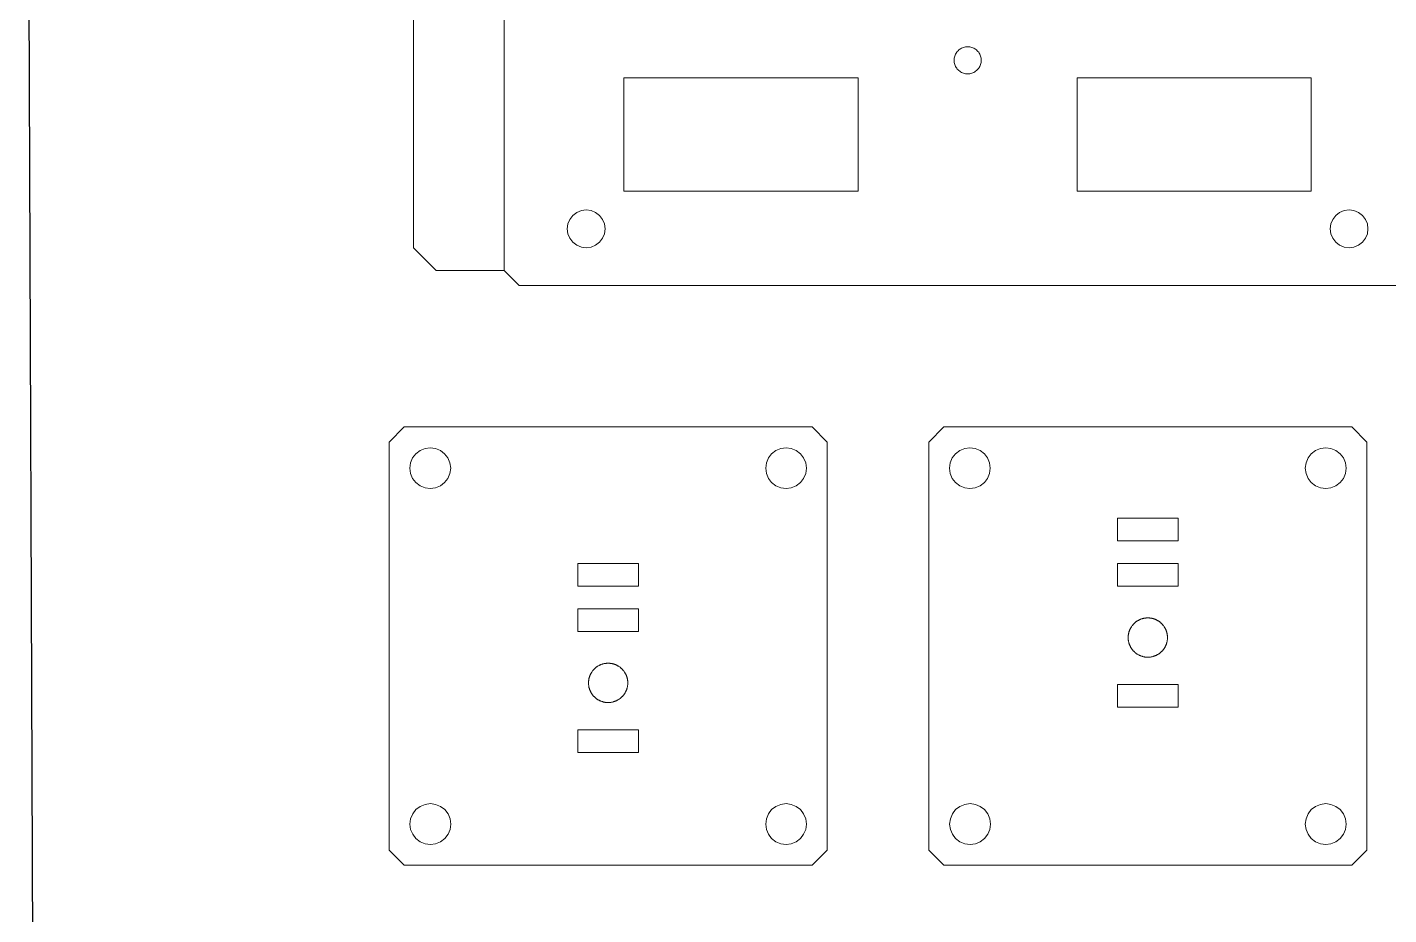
# Model space of a CAD drawing. Extents: x 0 to 2200, y 1000 to 1655.
# Drawn here: x 1438.1 to 1618.3, y 1313.9 to 1431.3 of the extents above; entities that cross this region are included whole.
import ezdxf

# ---------------------------------------------------------------- set-up
doc = ezdxf.new("R2010")
doc.units = 0
doc.layers.get('0').update_dxf_attribs({"linetype": 'CONTINUOUS', "lineweight": 25, "true_color": 0xffffff})
doc.layers.add('Layer0', color=7, linetype='BYLAYER', lineweight=5)

msp = doc.modelspace()

# ---------------------------------------------------------------- linework, layer by layer
msp.add_line((1439.95, 1002.36), (1438.06, 1504.14))
at = {"layer": 'Layer0', "color": 2, "true_color": 0xffff00}
msp.add_line((1501.18, 1399.16), (1501.18, 1521.16), dxfattribs=at)
at = {"layer": 'Layer0'}
for p, q in [((1489.18, 1402.16), (1489.18, 1518.16)), ((1560.9, 1427.65), (1560.85, 1427.52)), ((1560.96, 1427.78), (1560.9, 1427.65)), ((1561.03, 1427.9), (1560.96, 1427.78)), ((1561.11, 1428.02), (1561.03, 1427.9)), ((1561.19, 1428.13), (1561.11, 1428.02)), ((1561.29, 1428.23), (1561.19, 1428.13)), ((1561.39, 1428.33), (1561.29, 1428.23)), ((1561.51, 1428.42), (1561.39, 1428.33)), ((1561.62, 1428.49), (1561.51, 1428.42)), ((1561.75, 1428.56), (1561.62, 1428.49)), ((1561.87, 1428.62), (1561.75, 1428.56)), ((1562.01, 1428.67), (1561.87, 1428.62)), ((1562.14, 1428.71), (1562.01, 1428.67)), ((1562.28, 1428.74), (1562.14, 1428.71)), ((1562.42, 1428.75), (1562.28, 1428.74)), ((1562.56, 1428.76), (1562.42, 1428.75)), ((1562.7, 1428.75), (1562.56, 1428.76)), ((1562.85, 1428.74), (1562.7, 1428.75)), ((1562.98, 1428.71), (1562.85, 1428.74)), ((1563.12, 1428.67), (1562.98, 1428.71)), ((1563.25, 1428.62), (1563.12, 1428.67)), ((1563.38, 1428.56), (1563.25, 1428.62)), ((1563.5, 1428.49), (1563.38, 1428.56)), ((1563.62, 1428.42), (1563.5, 1428.49)), ((1563.73, 1428.33), (1563.62, 1428.42)), ((1563.84, 1428.23), (1563.73, 1428.33)), ((1563.93, 1428.13), (1563.84, 1428.23)), ((1564.02, 1428.02), (1563.93, 1428.13)), ((1564.1, 1427.9), (1564.02, 1428.02)), ((1564.17, 1427.78), (1564.1, 1427.9)), ((1564.23, 1427.65), (1564.17, 1427.78)), ((1564.28, 1427.52), (1564.23, 1427.65)), ((1560.77, 1427.1), (1560.76, 1426.96)), ((1560.76, 1426.96), (1560.77, 1426.82)), ((1560.79, 1427.24), (1560.77, 1427.1)), ((1560.77, 1426.82), (1560.79, 1426.68)), ((1560.81, 1427.38), (1560.79, 1427.24)), ((1560.79, 1426.68), (1560.81, 1426.54)), ((1560.85, 1427.52), (1560.81, 1427.38)), ((1560.81, 1426.54), (1560.85, 1426.4)), ((1560.85, 1426.4), (1560.9, 1426.27)), ((1560.9, 1426.27), (1560.96, 1426.14)), ((1560.96, 1426.14), (1561.03, 1426.02)), ((1561.03, 1426.02), (1561.11, 1425.9)), ((1561.11, 1425.9), (1561.19, 1425.79)), ((1563.93, 1425.79), (1564.02, 1425.9)), ((1564.02, 1425.9), (1564.1, 1426.02)), ((1564.1, 1426.02), (1564.17, 1426.14)), ((1564.17, 1426.14), (1564.23, 1426.27)), ((1564.23, 1426.27), (1564.28, 1426.4)), ((1564.31, 1427.38), (1564.28, 1427.52)), ((1564.28, 1426.4), (1564.31, 1426.54)), ((1564.34, 1427.24), (1564.31, 1427.38)), ((1564.31, 1426.54), (1564.34, 1426.68)), ((1564.36, 1427.1), (1564.34, 1427.24)), ((1564.34, 1426.68), (1564.36, 1426.82)), ((1564.36, 1426.96), (1564.36, 1427.1)), ((1564.36, 1426.82), (1564.36, 1426.96)), ((1548.06, 1424.66), (1517.06, 1424.66)), ((1517.06, 1424.66), (1517.06, 1409.66)), ((1548.06, 1409.66), (1548.06, 1424.66)), ((1561.19, 1425.79), (1561.29, 1425.69)), ((1561.29, 1425.69), (1561.39, 1425.59)), ((1561.39, 1425.59), (1561.51, 1425.5)), ((1561.51, 1425.5), (1561.62, 1425.42)), ((1561.62, 1425.42), (1561.75, 1425.36)), ((1561.75, 1425.36), (1561.87, 1425.3)), ((1561.87, 1425.3), (1562.01, 1425.25)), ((1562.01, 1425.25), (1562.14, 1425.21)), ((1562.14, 1425.21), (1562.28, 1425.18)), ((1562.28, 1425.18), (1562.42, 1425.16)), ((1562.42, 1425.16), (1562.56, 1425.16)), ((1562.56, 1425.16), (1562.7, 1425.16)), ((1562.7, 1425.16), (1562.85, 1425.18)), ((1562.85, 1425.18), (1562.98, 1425.21)), ((1562.98, 1425.21), (1563.12, 1425.25)), ((1563.12, 1425.25), (1563.25, 1425.3)), ((1563.25, 1425.3), (1563.38, 1425.36)), ((1563.38, 1425.36), (1563.5, 1425.42)), ((1563.5, 1425.42), (1563.62, 1425.5)), ((1563.62, 1425.5), (1563.73, 1425.59)), ((1563.73, 1425.59), (1563.84, 1425.69)), ((1563.84, 1425.69), (1563.93, 1425.79)), ((1608.06, 1424.66), (1577.06, 1424.66)), ((1577.06, 1424.66), (1577.06, 1409.66)), ((1608.06, 1409.66), (1608.06, 1424.66)), ((1517.06, 1409.66), (1548.06, 1409.66)), ((1577.06, 1409.66), (1608.06, 1409.66)), ((1510.3, 1406.43), (1509.9, 1405.91)), ((1510.81, 1406.82), (1510.3, 1406.43)), ((1511.42, 1407.07), (1510.81, 1406.82)), ((1512.06, 1407.16), (1511.42, 1407.07)), ((1512.71, 1407.07), (1512.06, 1407.16)), ((1513.31, 1406.82), (1512.71, 1407.07)), ((1513.83, 1406.43), (1513.31, 1406.82)), ((1514.23, 1405.91), (1513.83, 1406.43)), ((1611.3, 1406.43), (1610.9, 1405.91)), ((1611.81, 1406.82), (1611.3, 1406.43)), ((1612.42, 1407.07), (1611.81, 1406.82)), ((1613.06, 1407.16), (1612.42, 1407.07)), ((1613.71, 1407.07), (1613.06, 1407.16)), ((1614.31, 1406.82), (1613.71, 1407.07)), ((1614.83, 1406.43), (1614.31, 1406.82)), ((1615.23, 1405.91), (1614.83, 1406.43)), ((1509.65, 1405.31), (1509.56, 1404.66)), ((1509.56, 1404.66), (1509.65, 1404.01)), ((1509.9, 1405.91), (1509.65, 1405.31)), ((1514.48, 1405.31), (1514.23, 1405.91)), ((1514.56, 1404.66), (1514.48, 1405.31)), ((1514.48, 1404.01), (1514.56, 1404.66)), ((1610.65, 1405.31), (1610.56, 1404.66)), ((1610.56, 1404.66), (1610.65, 1404.01)), ((1610.9, 1405.91), (1610.65, 1405.31)), ((1615.48, 1405.31), (1615.23, 1405.91)), ((1615.56, 1404.66), (1615.48, 1405.31)), ((1615.48, 1404.01), (1615.56, 1404.66)), ((1509.65, 1404.01), (1509.9, 1403.41)), ((1509.9, 1403.41), (1510.3, 1402.89)), ((1510.3, 1402.89), (1510.81, 1402.49)), ((1510.81, 1402.49), (1511.42, 1402.24)), ((1512.71, 1402.24), (1513.31, 1402.49)), ((1513.31, 1402.49), (1513.83, 1402.89)), ((1513.83, 1402.89), (1514.23, 1403.41)), ((1514.23, 1403.41), (1514.48, 1404.01)), ((1610.65, 1404.01), (1610.9, 1403.41)), ((1610.9, 1403.41), (1611.3, 1402.89)), ((1611.3, 1402.89), (1611.81, 1402.49)), ((1611.81, 1402.49), (1612.42, 1402.24)), ((1613.71, 1402.24), (1614.31, 1402.49)), ((1614.31, 1402.49), (1614.83, 1402.89)), ((1614.83, 1402.89), (1615.23, 1403.41)), ((1615.23, 1403.41), (1615.48, 1404.01)), ((1489.18, 1402.16), (1492.18, 1399.16)), ((1511.42, 1402.24), (1512.06, 1402.16)), ((1512.06, 1402.16), (1512.71, 1402.24)), ((1612.42, 1402.24), (1613.06, 1402.16)), ((1613.06, 1402.16), (1613.71, 1402.24)), ((1501.18, 1399.16), (1492.18, 1399.16)), ((1501.18, 1399.16), (1503.18, 1397.16)), ((1503.18, 1397.16), (1621.06, 1397.16)), ((1487.97, 1378.43), (1485.97, 1376.43)), ((1487.97, 1378.43), (1541.97, 1378.43)), ((1543.97, 1376.43), (1541.97, 1378.43)), ((1559.41, 1378.43), (1557.41, 1376.43)), ((1559.41, 1378.43), (1613.41, 1378.43)), ((1615.41, 1376.43), (1613.41, 1378.43)), ((1485.97, 1322.43), (1485.97, 1376.43)), ((1490.72, 1375.58), (1490.07, 1375.31)), ((1491.42, 1375.68), (1490.72, 1375.58)), ((1492.11, 1375.58), (1491.42, 1375.68)), ((1492.77, 1375.31), (1492.11, 1375.58)), ((1537.82, 1375.58), (1537.17, 1375.31)), ((1538.52, 1375.68), (1537.82, 1375.58)), ((1539.21, 1375.58), (1538.52, 1375.68)), ((1539.87, 1375.31), (1539.21, 1375.58)), ((1543.97, 1376.43), (1543.97, 1322.43)), ((1557.41, 1322.43), (1557.41, 1376.43)), ((1562.17, 1375.58), (1561.51, 1375.31)), ((1562.86, 1375.68), (1562.17, 1375.58)), ((1563.56, 1375.58), (1562.86, 1375.68)), ((1564.21, 1375.31), (1563.56, 1375.58)), ((1609.27, 1375.58), (1608.61, 1375.31)), ((1609.96, 1375.68), (1609.27, 1375.58)), ((1610.66, 1375.58), (1609.96, 1375.68)), ((1611.31, 1375.31), (1610.66, 1375.58)), ((1615.41, 1376.43), (1615.41, 1322.43)), ((1488.81, 1373.67), (1488.72, 1372.98)), ((1489.08, 1374.33), (1488.81, 1373.67)), ((1489.51, 1374.89), (1489.08, 1374.33)), ((1490.07, 1375.31), (1489.51, 1374.89)), ((1493.32, 1374.89), (1492.77, 1375.31)), ((1493.75, 1374.33), (1493.32, 1374.89)), ((1494.02, 1373.67), (1493.75, 1374.33)), ((1494.12, 1372.98), (1494.02, 1373.67)), ((1535.91, 1373.67), (1535.82, 1372.98)), ((1536.18, 1374.33), (1535.91, 1373.67)), ((1536.61, 1374.89), (1536.18, 1374.33)), ((1537.17, 1375.31), (1536.61, 1374.89)), ((1540.42, 1374.89), (1539.87, 1375.31)), ((1540.85, 1374.33), (1540.42, 1374.89)), ((1541.12, 1373.67), (1540.85, 1374.33)), ((1541.22, 1372.98), (1541.12, 1373.67)), ((1560.26, 1373.67), (1560.16, 1372.98)), ((1560.53, 1374.33), (1560.26, 1373.67)), ((1560.95, 1374.89), (1560.53, 1374.33)), ((1561.51, 1375.31), (1560.95, 1374.89)), ((1564.77, 1374.89), (1564.21, 1375.31)), ((1565.2, 1374.33), (1564.77, 1374.89)), ((1565.47, 1373.67), (1565.2, 1374.33)), ((1565.56, 1372.98), (1565.47, 1373.67)), ((1607.36, 1373.67), (1607.26, 1372.98)), ((1607.63, 1374.33), (1607.36, 1373.67)), ((1608.05, 1374.89), (1607.63, 1374.33)), ((1608.61, 1375.31), (1608.05, 1374.89)), ((1611.87, 1374.89), (1611.31, 1375.31)), ((1612.3, 1374.33), (1611.87, 1374.89)), ((1612.57, 1373.67), (1612.3, 1374.33)), ((1612.66, 1372.98), (1612.57, 1373.67)), ((1488.72, 1372.98), (1488.81, 1372.28)), ((1488.81, 1372.28), (1489.08, 1371.63)), ((1493.75, 1371.63), (1494.02, 1372.28)), ((1494.02, 1372.28), (1494.12, 1372.98)), ((1535.82, 1372.98), (1535.91, 1372.28)), ((1535.91, 1372.28), (1536.18, 1371.63)), ((1540.85, 1371.63), (1541.12, 1372.28)), ((1541.12, 1372.28), (1541.22, 1372.98)), ((1560.16, 1372.98), (1560.26, 1372.28)), ((1560.26, 1372.28), (1560.53, 1371.63)), ((1565.2, 1371.63), (1565.47, 1372.28)), ((1565.47, 1372.28), (1565.56, 1372.98)), ((1607.26, 1372.98), (1607.36, 1372.28)), ((1607.36, 1372.28), (1607.63, 1371.63)), ((1612.3, 1371.63), (1612.57, 1372.28)), ((1612.57, 1372.28), (1612.66, 1372.98)), ((1489.08, 1371.63), (1489.51, 1371.07)), ((1489.51, 1371.07), (1490.07, 1370.64)), ((1490.07, 1370.64), (1490.72, 1370.37)), ((1490.72, 1370.37), (1491.42, 1370.28)), ((1491.42, 1370.28), (1492.11, 1370.37)), ((1492.11, 1370.37), (1492.77, 1370.64)), ((1492.77, 1370.64), (1493.32, 1371.07)), ((1493.32, 1371.07), (1493.75, 1371.63)), ((1536.18, 1371.63), (1536.61, 1371.07)), ((1536.61, 1371.07), (1537.17, 1370.64)), ((1537.17, 1370.64), (1537.82, 1370.37)), ((1537.82, 1370.37), (1538.52, 1370.28)), ((1538.52, 1370.28), (1539.21, 1370.37)), ((1539.21, 1370.37), (1539.87, 1370.64)), ((1539.87, 1370.64), (1540.42, 1371.07)), ((1540.42, 1371.07), (1540.85, 1371.63)), ((1560.53, 1371.63), (1560.95, 1371.07)), ((1560.95, 1371.07), (1561.51, 1370.64)), ((1561.51, 1370.64), (1562.17, 1370.37)), ((1562.17, 1370.37), (1562.86, 1370.28)), ((1562.86, 1370.28), (1563.56, 1370.37)), ((1563.56, 1370.37), (1564.21, 1370.64)), ((1564.21, 1370.64), (1564.77, 1371.07)), ((1564.77, 1371.07), (1565.2, 1371.63)), ((1607.63, 1371.63), (1608.05, 1371.07)), ((1608.05, 1371.07), (1608.61, 1370.64)), ((1608.61, 1370.64), (1609.27, 1370.37)), ((1609.27, 1370.37), (1609.96, 1370.28)), ((1609.96, 1370.28), (1610.66, 1370.37)), ((1610.66, 1370.37), (1611.31, 1370.64)), ((1611.31, 1370.64), (1611.87, 1371.07)), ((1611.87, 1371.07), (1612.3, 1371.63)), ((1582.41, 1363.36), (1582.41, 1366.36)), ((1582.41, 1366.36), (1590.41, 1366.36)), ((1590.41, 1366.36), (1590.41, 1363.36)), ((1590.41, 1363.36), (1582.41, 1363.36)), ((1510.97, 1357.36), (1510.97, 1360.36)), ((1510.97, 1360.36), (1518.97, 1360.36)), ((1518.97, 1360.36), (1518.97, 1357.36)), ((1582.41, 1357.36), (1582.41, 1360.36)), ((1582.41, 1360.36), (1590.41, 1360.36)), ((1590.41, 1360.36), (1590.41, 1357.36)), ((1518.97, 1357.36), (1510.97, 1357.36)), ((1590.41, 1357.36), (1582.41, 1357.36)), ((1510.97, 1351.36), (1510.97, 1354.36)), ((1510.97, 1354.36), (1518.97, 1354.36)), ((1518.97, 1354.36), (1518.97, 1351.36)), ((1584.22, 1351.96), (1584.19, 1351.91)), ((1584.25, 1352), (1584.22, 1351.96)), ((1584.28, 1352.05), (1584.25, 1352)), ((1584.31, 1352.09), (1584.28, 1352.05)), ((1584.34, 1352.14), (1584.31, 1352.09)), ((1584.38, 1352.18), (1584.34, 1352.14)), ((1584.41, 1352.22), (1584.38, 1352.18)), ((1584.45, 1352.26), (1584.41, 1352.22)), ((1584.48, 1352.3), (1584.45, 1352.26)), ((1584.52, 1352.34), (1584.48, 1352.3)), ((1584.56, 1352.38), (1584.52, 1352.34)), ((1584.59, 1352.42), (1584.56, 1352.38)), ((1584.63, 1352.46), (1584.59, 1352.42)), ((1584.67, 1352.5), (1584.63, 1352.46)), ((1584.72, 1352.53), (1584.67, 1352.5)), ((1584.76, 1352.57), (1584.72, 1352.53)), ((1584.8, 1352.6), (1584.76, 1352.57)), ((1584.84, 1352.64), (1584.8, 1352.6)), ((1584.89, 1352.67), (1584.84, 1352.64)), ((1584.93, 1352.7), (1584.89, 1352.67)), ((1584.98, 1352.73), (1584.93, 1352.7)), ((1585.02, 1352.76), (1584.98, 1352.73)), ((1585.07, 1352.79), (1585.02, 1352.76)), ((1585.11, 1352.82), (1585.07, 1352.79)), ((1585.16, 1352.84), (1585.11, 1352.82)), ((1585.21, 1352.87), (1585.16, 1352.84)), ((1585.26, 1352.89), (1585.21, 1352.87)), ((1585.31, 1352.92), (1585.26, 1352.89)), ((1585.36, 1352.94), (1585.31, 1352.92)), ((1585.41, 1352.96), (1585.36, 1352.94)), ((1585.46, 1352.98), (1585.41, 1352.96)), ((1585.51, 1353), (1585.46, 1352.98)), ((1585.56, 1353.02), (1585.51, 1353)), ((1585.61, 1353.04), (1585.56, 1353.02)), ((1585.66, 1353.05), (1585.61, 1353.04)), ((1585.71, 1353.07), (1585.66, 1353.05)), ((1585.77, 1353.08), (1585.71, 1353.07)), ((1585.82, 1353.1), (1585.77, 1353.08)), ((1585.87, 1353.11), (1585.82, 1353.1)), ((1585.93, 1353.12), (1585.87, 1353.11)), ((1585.98, 1353.13), (1585.93, 1353.12)), ((1586.03, 1353.14), (1585.98, 1353.13)), ((1586.09, 1353.14), (1586.03, 1353.14)), ((1586.14, 1353.15), (1586.09, 1353.14)), ((1586.2, 1353.16), (1586.14, 1353.15)), ((1586.25, 1353.16), (1586.2, 1353.16)), ((1586.31, 1353.16), (1586.25, 1353.16)), ((1586.36, 1353.16), (1586.31, 1353.16)), ((1586.41, 1353.16), (1586.36, 1353.16)), ((1586.47, 1353.16), (1586.41, 1353.16)), ((1586.52, 1353.16), (1586.47, 1353.16)), ((1586.58, 1353.16), (1586.52, 1353.16)), ((1586.63, 1353.16), (1586.58, 1353.16)), ((1586.69, 1353.15), (1586.63, 1353.16)), ((1586.74, 1353.14), (1586.69, 1353.15)), ((1586.79, 1353.14), (1586.74, 1353.14)), ((1586.85, 1353.13), (1586.79, 1353.14)), ((1586.9, 1353.12), (1586.85, 1353.13)), ((1586.95, 1353.11), (1586.9, 1353.12)), ((1587.01, 1353.1), (1586.95, 1353.11)), ((1587.06, 1353.08), (1587.01, 1353.1)), ((1587.11, 1353.07), (1587.06, 1353.08)), ((1587.17, 1353.05), (1587.11, 1353.07)), ((1587.22, 1353.04), (1587.17, 1353.05)), ((1587.27, 1353.02), (1587.22, 1353.04)), ((1587.32, 1353), (1587.27, 1353.02)), ((1587.37, 1352.98), (1587.32, 1353)), ((1587.42, 1352.96), (1587.37, 1352.98)), ((1587.47, 1352.94), (1587.42, 1352.96)), ((1587.52, 1352.92), (1587.47, 1352.94)), ((1587.57, 1352.89), (1587.52, 1352.92)), ((1587.62, 1352.87), (1587.57, 1352.89)), ((1587.67, 1352.84), (1587.62, 1352.87)), ((1587.71, 1352.82), (1587.67, 1352.84)), ((1587.76, 1352.79), (1587.71, 1352.82)), ((1587.81, 1352.76), (1587.76, 1352.79)), ((1587.85, 1352.73), (1587.81, 1352.76)), ((1587.9, 1352.7), (1587.85, 1352.73)), ((1587.94, 1352.67), (1587.9, 1352.7)), ((1587.99, 1352.64), (1587.94, 1352.67)), ((1588.03, 1352.6), (1587.99, 1352.64)), ((1588.07, 1352.57), (1588.03, 1352.6)), ((1588.11, 1352.53), (1588.07, 1352.57)), ((1588.15, 1352.5), (1588.11, 1352.53)), ((1588.19, 1352.46), (1588.15, 1352.5)), ((1588.23, 1352.42), (1588.19, 1352.46)), ((1588.27, 1352.38), (1588.23, 1352.42)), ((1588.31, 1352.34), (1588.27, 1352.38)), ((1588.35, 1352.3), (1588.31, 1352.34)), ((1588.38, 1352.26), (1588.35, 1352.3)), ((1588.42, 1352.22), (1588.38, 1352.26)), ((1588.45, 1352.18), (1588.42, 1352.22)), ((1588.48, 1352.14), (1588.45, 1352.18)), ((1588.52, 1352.09), (1588.48, 1352.14)), ((1588.55, 1352.05), (1588.52, 1352.09)), ((1588.58, 1352), (1588.55, 1352.05)), ((1588.61, 1351.96), (1588.58, 1352)), ((1588.64, 1351.91), (1588.61, 1351.96)), ((1518.97, 1351.36), (1510.97, 1351.36)), ((1583.82, 1350.67), (1583.81, 1350.62)), ((1583.81, 1350.62), (1583.81, 1350.56)), ((1583.81, 1350.56), (1583.81, 1350.51)), ((1583.81, 1350.51), (1583.82, 1350.46)), ((1583.83, 1350.84), (1583.82, 1350.78)), ((1583.82, 1350.78), (1583.82, 1350.73)), ((1583.82, 1350.73), (1583.82, 1350.67)), ((1583.82, 1350.46), (1583.82, 1350.4)), ((1583.82, 1350.4), (1583.82, 1350.35)), ((1583.82, 1350.35), (1583.83, 1350.29)), ((1583.84, 1350.94), (1583.83, 1350.89)), ((1583.83, 1350.89), (1583.83, 1350.84)), ((1583.83, 1350.29), (1583.83, 1350.24)), ((1583.83, 1350.24), (1583.84, 1350.18)), ((1583.85, 1351), (1583.84, 1350.94)), ((1583.84, 1350.18), (1583.85, 1350.13)), ((1583.86, 1351.05), (1583.85, 1351)), ((1583.85, 1350.13), (1583.86, 1350.08)), ((1583.87, 1351.11), (1583.86, 1351.05)), ((1583.88, 1351.16), (1583.87, 1351.11)), ((1583.9, 1351.21), (1583.88, 1351.16)), ((1583.91, 1351.26), (1583.9, 1351.21)), ((1583.92, 1351.32), (1583.91, 1351.26)), ((1583.94, 1351.37), (1583.92, 1351.32)), ((1583.96, 1351.42), (1583.94, 1351.37)), ((1583.98, 1351.47), (1583.96, 1351.42)), ((1584, 1351.52), (1583.98, 1351.47)), ((1584.02, 1351.57), (1584, 1351.52)), ((1584.04, 1351.62), (1584.02, 1351.57)), ((1584.06, 1351.67), (1584.04, 1351.62)), ((1584.09, 1351.72), (1584.06, 1351.67)), ((1584.11, 1351.77), (1584.09, 1351.72)), ((1584.14, 1351.82), (1584.11, 1351.77)), ((1584.16, 1351.86), (1584.14, 1351.82)), ((1584.19, 1351.91), (1584.16, 1351.86)), ((1588.67, 1351.86), (1588.64, 1351.91)), ((1588.69, 1351.82), (1588.67, 1351.86)), ((1588.72, 1351.77), (1588.69, 1351.82)), ((1588.74, 1351.72), (1588.72, 1351.77)), ((1588.77, 1351.67), (1588.74, 1351.72)), ((1588.79, 1351.62), (1588.77, 1351.67)), ((1588.81, 1351.57), (1588.79, 1351.62)), ((1588.83, 1351.52), (1588.81, 1351.57)), ((1588.85, 1351.47), (1588.83, 1351.52)), ((1588.87, 1351.42), (1588.85, 1351.47)), ((1588.89, 1351.37), (1588.87, 1351.42)), ((1588.9, 1351.32), (1588.89, 1351.37)), ((1588.92, 1351.26), (1588.9, 1351.32)), ((1588.93, 1351.21), (1588.92, 1351.26)), ((1588.95, 1351.16), (1588.93, 1351.21)), ((1588.96, 1351.11), (1588.95, 1351.16)), ((1588.97, 1351.05), (1588.96, 1351.11)), ((1588.98, 1351), (1588.97, 1351.05)), ((1588.97, 1350.08), (1588.98, 1350.13)), ((1588.99, 1350.94), (1588.98, 1351)), ((1588.98, 1350.13), (1588.99, 1350.18)), ((1588.99, 1350.89), (1588.99, 1350.94)), ((1589, 1350.84), (1588.99, 1350.89)), ((1588.99, 1350.24), (1589, 1350.29)), ((1588.99, 1350.18), (1588.99, 1350.24)), ((1589, 1350.78), (1589, 1350.84)), ((1589.01, 1350.73), (1589, 1350.78)), ((1589, 1350.35), (1589.01, 1350.4)), ((1589, 1350.29), (1589, 1350.35)), ((1589.01, 1350.67), (1589.01, 1350.73)), ((1589.01, 1350.62), (1589.01, 1350.67)), ((1589.01, 1350.56), (1589.01, 1350.62)), ((1589.01, 1350.51), (1589.01, 1350.56)), ((1589.01, 1350.46), (1589.01, 1350.51)), ((1589.01, 1350.4), (1589.01, 1350.46)), ((1583.86, 1350.08), (1583.87, 1350.02)), ((1583.87, 1350.02), (1583.88, 1349.97)), ((1583.88, 1349.97), (1583.9, 1349.92)), ((1583.9, 1349.92), (1583.91, 1349.87)), ((1583.91, 1349.87), (1583.92, 1349.81)), ((1583.92, 1349.81), (1583.94, 1349.76)), ((1583.94, 1349.76), (1583.96, 1349.71)), ((1583.96, 1349.71), (1583.98, 1349.66)), ((1583.98, 1349.66), (1584, 1349.61)), ((1584, 1349.61), (1584.02, 1349.56)), ((1584.02, 1349.56), (1584.04, 1349.51)), ((1584.04, 1349.51), (1584.06, 1349.46)), ((1584.06, 1349.46), (1584.09, 1349.41)), ((1584.09, 1349.41), (1584.11, 1349.36)), ((1584.11, 1349.36), (1584.14, 1349.31)), ((1584.14, 1349.31), (1584.16, 1349.26)), ((1584.16, 1349.26), (1584.19, 1349.22)), ((1584.19, 1349.22), (1584.22, 1349.17)), ((1584.22, 1349.17), (1584.25, 1349.13)), ((1584.25, 1349.13), (1584.28, 1349.08)), ((1584.28, 1349.08), (1584.31, 1349.04)), ((1584.31, 1349.04), (1584.34, 1348.99)), ((1584.34, 1348.99), (1584.38, 1348.95)), ((1584.38, 1348.95), (1584.41, 1348.91)), ((1584.41, 1348.91), (1584.45, 1348.87)), ((1584.45, 1348.87), (1584.48, 1348.82)), ((1584.48, 1348.82), (1584.52, 1348.78)), ((1584.52, 1348.78), (1584.56, 1348.75)), ((1584.56, 1348.75), (1584.59, 1348.71)), ((1584.59, 1348.71), (1584.63, 1348.67)), ((1584.63, 1348.67), (1584.67, 1348.63)), ((1584.67, 1348.63), (1584.72, 1348.6)), ((1584.72, 1348.6), (1584.76, 1348.56)), ((1584.76, 1348.56), (1584.8, 1348.53)), ((1584.8, 1348.53), (1584.84, 1348.49)), ((1584.84, 1348.49), (1584.89, 1348.46)), ((1584.89, 1348.46), (1584.93, 1348.43)), ((1584.93, 1348.43), (1584.98, 1348.4)), ((1584.98, 1348.4), (1585.02, 1348.37)), ((1585.02, 1348.37), (1585.07, 1348.34)), ((1585.07, 1348.34), (1585.11, 1348.31)), ((1587.71, 1348.31), (1587.76, 1348.34)), ((1587.76, 1348.34), (1587.81, 1348.37)), ((1587.81, 1348.37), (1587.85, 1348.4)), ((1587.85, 1348.4), (1587.9, 1348.43)), ((1587.9, 1348.43), (1587.94, 1348.46)), ((1587.94, 1348.46), (1587.99, 1348.49)), ((1587.99, 1348.49), (1588.03, 1348.53)), ((1588.03, 1348.53), (1588.07, 1348.56)), ((1588.07, 1348.56), (1588.11, 1348.6)), ((1588.11, 1348.6), (1588.15, 1348.63)), ((1588.15, 1348.63), (1588.19, 1348.67)), ((1588.19, 1348.67), (1588.23, 1348.71)), ((1588.23, 1348.71), (1588.27, 1348.75)), ((1588.27, 1348.75), (1588.31, 1348.78)), ((1588.31, 1348.78), (1588.35, 1348.82)), ((1588.35, 1348.82), (1588.38, 1348.87)), ((1588.38, 1348.87), (1588.42, 1348.91)), ((1588.42, 1348.91), (1588.45, 1348.95)), ((1588.45, 1348.95), (1588.48, 1348.99)), ((1588.48, 1348.99), (1588.52, 1349.04)), ((1588.52, 1349.04), (1588.55, 1349.08)), ((1588.55, 1349.08), (1588.58, 1349.13)), ((1588.58, 1349.13), (1588.61, 1349.17)), ((1588.61, 1349.17), (1588.64, 1349.22)), ((1588.64, 1349.22), (1588.67, 1349.26)), ((1588.67, 1349.26), (1588.69, 1349.31)), ((1588.69, 1349.31), (1588.72, 1349.36)), ((1588.72, 1349.36), (1588.74, 1349.41)), ((1588.74, 1349.41), (1588.77, 1349.46)), ((1588.77, 1349.46), (1588.79, 1349.51)), ((1588.79, 1349.51), (1588.81, 1349.56)), ((1588.81, 1349.56), (1588.83, 1349.61)), ((1588.83, 1349.61), (1588.85, 1349.66)), ((1588.85, 1349.66), (1588.87, 1349.71)), ((1588.87, 1349.71), (1588.89, 1349.76)), ((1588.89, 1349.76), (1588.9, 1349.81)), ((1588.9, 1349.81), (1588.92, 1349.87)), ((1588.92, 1349.87), (1588.93, 1349.92)), ((1588.93, 1349.92), (1588.95, 1349.97)), ((1588.95, 1349.97), (1588.96, 1350.02)), ((1588.96, 1350.02), (1588.97, 1350.08)), ((1513.27, 1346.53), (1513.23, 1346.5)), ((1513.31, 1346.57), (1513.27, 1346.53)), ((1513.35, 1346.6), (1513.31, 1346.57)), ((1513.39, 1346.64), (1513.35, 1346.6)), ((1513.44, 1346.67), (1513.39, 1346.64)), ((1513.48, 1346.7), (1513.44, 1346.67)), ((1513.53, 1346.73), (1513.48, 1346.7)), ((1513.57, 1346.76), (1513.53, 1346.73)), ((1513.62, 1346.79), (1513.57, 1346.76)), ((1513.67, 1346.82), (1513.62, 1346.79)), ((1513.71, 1346.84), (1513.67, 1346.82)), ((1513.76, 1346.87), (1513.71, 1346.84)), ((1513.81, 1346.89), (1513.76, 1346.87)), ((1513.86, 1346.92), (1513.81, 1346.89)), ((1513.91, 1346.94), (1513.86, 1346.92)), ((1513.96, 1346.96), (1513.91, 1346.94)), ((1514.01, 1346.98), (1513.96, 1346.96)), ((1514.06, 1347), (1514.01, 1346.98)), ((1514.11, 1347.02), (1514.06, 1347)), ((1514.16, 1347.04), (1514.11, 1347.02)), ((1514.21, 1347.05), (1514.16, 1347.04)), ((1514.27, 1347.07), (1514.21, 1347.05)), ((1514.32, 1347.08), (1514.27, 1347.07)), ((1514.37, 1347.1), (1514.32, 1347.08)), ((1514.42, 1347.11), (1514.37, 1347.1)), ((1514.48, 1347.12), (1514.42, 1347.11)), ((1514.53, 1347.13), (1514.48, 1347.12)), ((1514.59, 1347.14), (1514.53, 1347.13)), ((1514.64, 1347.14), (1514.59, 1347.14)), ((1514.69, 1347.15), (1514.64, 1347.14)), ((1514.75, 1347.16), (1514.69, 1347.15)), ((1514.8, 1347.16), (1514.75, 1347.16)), ((1514.86, 1347.16), (1514.8, 1347.16)), ((1514.91, 1347.16), (1514.86, 1347.16)), ((1514.97, 1347.16), (1514.91, 1347.16)), ((1515.02, 1347.16), (1514.97, 1347.16)), ((1515.07, 1347.16), (1515.02, 1347.16)), ((1515.13, 1347.16), (1515.07, 1347.16)), ((1515.18, 1347.16), (1515.13, 1347.16)), ((1515.24, 1347.15), (1515.18, 1347.16)), ((1515.29, 1347.14), (1515.24, 1347.15)), ((1515.34, 1347.14), (1515.29, 1347.14)), ((1515.4, 1347.13), (1515.34, 1347.14)), ((1515.45, 1347.12), (1515.4, 1347.13)), ((1515.51, 1347.11), (1515.45, 1347.12)), ((1515.56, 1347.1), (1515.51, 1347.11)), ((1515.61, 1347.08), (1515.56, 1347.1)), ((1515.66, 1347.07), (1515.61, 1347.08)), ((1515.72, 1347.05), (1515.66, 1347.07)), ((1515.77, 1347.04), (1515.72, 1347.05)), ((1515.82, 1347.02), (1515.77, 1347.04)), ((1515.87, 1347), (1515.82, 1347.02)), ((1515.92, 1346.98), (1515.87, 1347)), ((1515.97, 1346.96), (1515.92, 1346.98)), ((1516.02, 1346.94), (1515.97, 1346.96)), ((1516.07, 1346.92), (1516.02, 1346.94)), ((1516.12, 1346.89), (1516.07, 1346.92)), ((1516.17, 1346.87), (1516.12, 1346.89)), ((1516.22, 1346.84), (1516.17, 1346.87)), ((1516.27, 1346.82), (1516.22, 1346.84)), ((1516.31, 1346.79), (1516.27, 1346.82)), ((1516.36, 1346.76), (1516.31, 1346.79)), ((1516.4, 1346.73), (1516.36, 1346.76)), ((1516.45, 1346.7), (1516.4, 1346.73)), ((1516.49, 1346.67), (1516.45, 1346.7)), ((1516.54, 1346.64), (1516.49, 1346.67)), ((1516.58, 1346.6), (1516.54, 1346.64)), ((1516.62, 1346.57), (1516.58, 1346.6)), ((1516.66, 1346.53), (1516.62, 1346.57)), ((1516.7, 1346.5), (1516.66, 1346.53)), ((1585.11, 1348.31), (1585.16, 1348.29)), ((1585.16, 1348.29), (1585.21, 1348.26)), ((1585.21, 1348.26), (1585.26, 1348.24)), ((1585.26, 1348.24), (1585.31, 1348.21)), ((1585.31, 1348.21), (1585.36, 1348.19)), ((1585.36, 1348.19), (1585.41, 1348.17)), ((1585.41, 1348.17), (1585.46, 1348.15)), ((1585.46, 1348.15), (1585.51, 1348.13)), ((1585.51, 1348.13), (1585.56, 1348.11)), ((1585.56, 1348.11), (1585.61, 1348.09)), ((1585.61, 1348.09), (1585.66, 1348.08)), ((1585.66, 1348.08), (1585.71, 1348.06)), ((1585.71, 1348.06), (1585.77, 1348.05)), ((1585.77, 1348.05), (1585.82, 1348.03)), ((1585.82, 1348.03), (1585.87, 1348.02)), ((1585.87, 1348.02), (1585.93, 1348.01)), ((1585.93, 1348.01), (1585.98, 1348)), ((1585.98, 1348), (1586.03, 1347.99)), ((1586.03, 1347.99), (1586.09, 1347.98)), ((1586.09, 1347.98), (1586.14, 1347.98)), ((1586.14, 1347.98), (1586.2, 1347.97)), ((1586.2, 1347.97), (1586.25, 1347.97)), ((1586.25, 1347.97), (1586.31, 1347.97)), ((1586.31, 1347.97), (1586.36, 1347.97)), ((1586.36, 1347.97), (1586.41, 1347.96)), ((1586.41, 1347.96), (1586.47, 1347.97)), ((1586.47, 1347.97), (1586.52, 1347.97)), ((1586.52, 1347.97), (1586.58, 1347.97)), ((1586.58, 1347.97), (1586.63, 1347.97)), ((1586.63, 1347.97), (1586.69, 1347.98)), ((1586.69, 1347.98), (1586.74, 1347.98)), ((1586.74, 1347.98), (1586.79, 1347.99)), ((1586.79, 1347.99), (1586.85, 1348)), ((1586.85, 1348), (1586.9, 1348.01)), ((1586.9, 1348.01), (1586.95, 1348.02)), ((1586.95, 1348.02), (1587.01, 1348.03)), ((1587.01, 1348.03), (1587.06, 1348.05)), ((1587.06, 1348.05), (1587.11, 1348.06)), ((1587.11, 1348.06), (1587.17, 1348.08)), ((1587.17, 1348.08), (1587.22, 1348.09)), ((1587.22, 1348.09), (1587.27, 1348.11)), ((1587.27, 1348.11), (1587.32, 1348.13)), ((1587.32, 1348.13), (1587.37, 1348.15)), ((1587.37, 1348.15), (1587.42, 1348.17)), ((1587.42, 1348.17), (1587.47, 1348.19)), ((1587.47, 1348.19), (1587.52, 1348.21)), ((1587.52, 1348.21), (1587.57, 1348.24)), ((1587.57, 1348.24), (1587.62, 1348.26)), ((1587.62, 1348.26), (1587.67, 1348.29)), ((1587.67, 1348.29), (1587.71, 1348.31)), ((1512.38, 1344.84), (1512.37, 1344.78)), ((1512.37, 1344.78), (1512.37, 1344.73)), ((1512.37, 1344.73), (1512.37, 1344.67)), ((1512.39, 1344.89), (1512.38, 1344.84)), ((1512.4, 1345), (1512.39, 1344.94)), ((1512.39, 1344.94), (1512.39, 1344.89)), ((1512.41, 1345.05), (1512.4, 1345)), ((1512.42, 1345.11), (1512.41, 1345.05)), ((1512.43, 1345.16), (1512.42, 1345.11)), ((1512.45, 1345.21), (1512.43, 1345.16)), ((1512.46, 1345.26), (1512.45, 1345.21)), ((1512.48, 1345.32), (1512.46, 1345.26)), ((1512.49, 1345.37), (1512.48, 1345.32)), ((1512.51, 1345.42), (1512.49, 1345.37)), ((1512.53, 1345.47), (1512.51, 1345.42)), ((1512.55, 1345.52), (1512.53, 1345.47)), ((1512.57, 1345.57), (1512.55, 1345.52)), ((1512.59, 1345.62), (1512.57, 1345.57)), ((1512.61, 1345.67), (1512.59, 1345.62)), ((1512.64, 1345.72), (1512.61, 1345.67)), ((1512.66, 1345.77), (1512.64, 1345.72)), ((1512.69, 1345.82), (1512.66, 1345.77)), ((1512.71, 1345.86), (1512.69, 1345.82)), ((1512.74, 1345.91), (1512.71, 1345.86)), ((1512.77, 1345.96), (1512.74, 1345.91)), ((1512.8, 1346), (1512.77, 1345.96)), ((1512.83, 1346.05), (1512.8, 1346)), ((1512.86, 1346.09), (1512.83, 1346.05)), ((1512.89, 1346.14), (1512.86, 1346.09)), ((1512.93, 1346.18), (1512.89, 1346.14)), ((1512.96, 1346.22), (1512.93, 1346.18)), ((1513, 1346.26), (1512.96, 1346.22)), ((1513.03, 1346.3), (1513, 1346.26)), ((1513.07, 1346.34), (1513.03, 1346.3)), ((1513.11, 1346.38), (1513.07, 1346.34)), ((1513.15, 1346.42), (1513.11, 1346.38)), ((1513.19, 1346.46), (1513.15, 1346.42)), ((1513.23, 1346.5), (1513.19, 1346.46)), ((1516.74, 1346.46), (1516.7, 1346.5)), ((1516.78, 1346.42), (1516.74, 1346.46)), ((1516.82, 1346.38), (1516.78, 1346.42)), ((1516.86, 1346.34), (1516.82, 1346.38)), ((1516.9, 1346.3), (1516.86, 1346.34)), ((1516.93, 1346.26), (1516.9, 1346.3)), ((1516.97, 1346.22), (1516.93, 1346.26)), ((1517, 1346.18), (1516.97, 1346.22)), ((1517.04, 1346.14), (1517, 1346.18)), ((1517.07, 1346.09), (1517.04, 1346.14)), ((1517.1, 1346.05), (1517.07, 1346.09)), ((1517.13, 1346), (1517.1, 1346.05)), ((1517.16, 1345.96), (1517.13, 1346)), ((1517.19, 1345.91), (1517.16, 1345.96)), ((1517.22, 1345.86), (1517.19, 1345.91)), ((1517.24, 1345.82), (1517.22, 1345.86)), ((1517.27, 1345.77), (1517.24, 1345.82)), ((1517.29, 1345.72), (1517.27, 1345.77)), ((1517.32, 1345.67), (1517.29, 1345.72)), ((1517.34, 1345.62), (1517.32, 1345.67)), ((1517.36, 1345.57), (1517.34, 1345.62)), ((1517.38, 1345.52), (1517.36, 1345.57)), ((1517.4, 1345.47), (1517.38, 1345.52)), ((1517.42, 1345.42), (1517.4, 1345.47)), ((1517.44, 1345.37), (1517.42, 1345.42)), ((1517.45, 1345.32), (1517.44, 1345.37)), ((1517.47, 1345.26), (1517.45, 1345.32)), ((1517.48, 1345.21), (1517.47, 1345.26)), ((1517.5, 1345.16), (1517.48, 1345.21)), ((1517.51, 1345.11), (1517.5, 1345.16)), ((1517.52, 1345.05), (1517.51, 1345.11)), ((1517.53, 1345), (1517.52, 1345.05)), ((1517.54, 1344.94), (1517.53, 1345)), ((1517.54, 1344.89), (1517.54, 1344.94)), ((1517.55, 1344.84), (1517.54, 1344.89)), ((1517.56, 1344.78), (1517.55, 1344.84)), ((1517.56, 1344.73), (1517.56, 1344.78)), ((1517.56, 1344.67), (1517.56, 1344.73)), ((1512.37, 1344.67), (1512.37, 1344.62)), ((1512.37, 1344.62), (1512.37, 1344.56)), ((1512.37, 1344.56), (1512.37, 1344.51)), ((1512.37, 1344.51), (1512.37, 1344.46)), ((1512.37, 1344.46), (1512.37, 1344.4)), ((1512.37, 1344.4), (1512.37, 1344.35)), ((1512.37, 1344.35), (1512.38, 1344.29)), ((1512.38, 1344.29), (1512.39, 1344.24)), ((1512.39, 1344.24), (1512.39, 1344.18)), ((1512.39, 1344.18), (1512.4, 1344.13)), ((1512.4, 1344.13), (1512.41, 1344.08)), ((1512.41, 1344.08), (1512.42, 1344.02)), ((1512.42, 1344.02), (1512.43, 1343.97)), ((1512.43, 1343.97), (1512.45, 1343.92)), ((1512.45, 1343.92), (1512.46, 1343.87)), ((1512.46, 1343.87), (1512.48, 1343.81)), ((1512.48, 1343.81), (1512.49, 1343.76)), ((1512.49, 1343.76), (1512.51, 1343.71)), ((1512.51, 1343.71), (1512.53, 1343.66)), ((1512.53, 1343.66), (1512.55, 1343.61)), ((1512.55, 1343.61), (1512.57, 1343.56)), ((1512.57, 1343.56), (1512.59, 1343.51)), ((1512.59, 1343.51), (1512.61, 1343.46)), ((1512.61, 1343.46), (1512.64, 1343.41)), ((1512.64, 1343.41), (1512.66, 1343.36)), ((1512.66, 1343.36), (1512.69, 1343.31)), ((1512.69, 1343.31), (1512.71, 1343.26)), ((1512.71, 1343.26), (1512.74, 1343.22)), ((1512.74, 1343.22), (1512.77, 1343.17)), ((1512.77, 1343.17), (1512.8, 1343.13)), ((1512.8, 1343.13), (1512.83, 1343.08)), ((1512.83, 1343.08), (1512.86, 1343.04)), ((1512.86, 1343.04), (1512.89, 1342.99)), ((1512.89, 1342.99), (1512.93, 1342.95)), ((1512.93, 1342.95), (1512.96, 1342.91)), ((1516.97, 1342.91), (1517, 1342.95)), ((1517, 1342.95), (1517.04, 1342.99)), ((1517.04, 1342.99), (1517.07, 1343.04)), ((1517.07, 1343.04), (1517.1, 1343.08)), ((1517.1, 1343.08), (1517.13, 1343.13)), ((1517.13, 1343.13), (1517.16, 1343.17)), ((1517.16, 1343.17), (1517.19, 1343.22)), ((1517.19, 1343.22), (1517.22, 1343.26)), ((1517.22, 1343.26), (1517.24, 1343.31)), ((1517.24, 1343.31), (1517.27, 1343.36)), ((1517.27, 1343.36), (1517.29, 1343.41)), ((1517.29, 1343.41), (1517.32, 1343.46)), ((1517.32, 1343.46), (1517.34, 1343.51)), ((1517.34, 1343.51), (1517.36, 1343.56)), ((1517.36, 1343.56), (1517.38, 1343.61)), ((1517.38, 1343.61), (1517.4, 1343.66)), ((1517.4, 1343.66), (1517.42, 1343.71)), ((1517.42, 1343.71), (1517.44, 1343.76)), ((1517.44, 1343.76), (1517.45, 1343.81)), ((1517.45, 1343.81), (1517.47, 1343.87)), ((1517.47, 1343.87), (1517.48, 1343.92)), ((1517.48, 1343.92), (1517.5, 1343.97)), ((1517.5, 1343.97), (1517.51, 1344.02)), ((1517.51, 1344.02), (1517.52, 1344.08)), ((1517.52, 1344.08), (1517.53, 1344.13)), ((1517.53, 1344.13), (1517.54, 1344.18)), ((1517.54, 1344.24), (1517.55, 1344.29)), ((1517.54, 1344.18), (1517.54, 1344.24)), ((1517.55, 1344.29), (1517.56, 1344.35)), ((1517.56, 1344.62), (1517.56, 1344.67)), ((1517.57, 1344.56), (1517.56, 1344.62)), ((1517.56, 1344.51), (1517.57, 1344.56)), ((1517.56, 1344.46), (1517.56, 1344.51)), ((1517.56, 1344.4), (1517.56, 1344.46)), ((1517.56, 1344.35), (1517.56, 1344.4)), ((1582.41, 1344.36), (1590.41, 1344.36)), ((1582.41, 1341.36), (1582.41, 1344.36)), ((1590.41, 1344.36), (1590.41, 1341.36)), ((1512.96, 1342.91), (1513, 1342.87)), ((1513, 1342.87), (1513.03, 1342.82)), ((1513.03, 1342.82), (1513.07, 1342.78)), ((1513.07, 1342.78), (1513.11, 1342.75)), ((1513.11, 1342.75), (1513.15, 1342.71)), ((1513.15, 1342.71), (1513.19, 1342.67)), ((1513.19, 1342.67), (1513.23, 1342.63)), ((1513.23, 1342.63), (1513.27, 1342.6)), ((1513.27, 1342.6), (1513.31, 1342.56)), ((1513.31, 1342.56), (1513.35, 1342.53)), ((1513.35, 1342.53), (1513.39, 1342.49)), ((1513.39, 1342.49), (1513.44, 1342.46)), ((1513.44, 1342.46), (1513.48, 1342.43)), ((1513.48, 1342.43), (1513.53, 1342.4)), ((1513.53, 1342.4), (1513.57, 1342.37)), ((1513.57, 1342.37), (1513.62, 1342.34)), ((1513.62, 1342.34), (1513.67, 1342.31)), ((1513.67, 1342.31), (1513.71, 1342.29)), ((1513.71, 1342.29), (1513.76, 1342.26)), ((1513.76, 1342.26), (1513.81, 1342.24)), ((1513.81, 1342.24), (1513.86, 1342.21)), ((1513.86, 1342.21), (1513.91, 1342.19)), ((1513.91, 1342.19), (1513.96, 1342.17)), ((1513.96, 1342.17), (1514.01, 1342.15)), ((1514.01, 1342.15), (1514.06, 1342.13)), ((1514.06, 1342.13), (1514.11, 1342.11)), ((1514.11, 1342.11), (1514.16, 1342.09)), ((1514.16, 1342.09), (1514.21, 1342.08)), ((1514.21, 1342.08), (1514.27, 1342.06)), ((1514.27, 1342.06), (1514.32, 1342.05)), ((1514.32, 1342.05), (1514.37, 1342.03)), ((1514.37, 1342.03), (1514.42, 1342.02)), ((1514.42, 1342.02), (1514.48, 1342.01)), ((1514.48, 1342.01), (1514.53, 1342)), ((1514.53, 1342), (1514.59, 1341.99)), ((1514.59, 1341.99), (1514.64, 1341.98)), ((1514.64, 1341.98), (1514.69, 1341.98)), ((1514.69, 1341.98), (1514.75, 1341.97)), ((1514.75, 1341.97), (1514.8, 1341.97)), ((1514.8, 1341.97), (1514.86, 1341.97)), ((1514.86, 1341.97), (1514.91, 1341.97)), ((1514.91, 1341.97), (1514.97, 1341.96)), ((1514.97, 1341.96), (1515.02, 1341.97)), ((1515.02, 1341.97), (1515.07, 1341.97)), ((1515.07, 1341.97), (1515.13, 1341.97)), ((1515.13, 1341.97), (1515.18, 1341.97)), ((1515.18, 1341.97), (1515.24, 1341.98)), ((1515.24, 1341.98), (1515.29, 1341.98)), ((1515.29, 1341.98), (1515.34, 1341.99)), ((1515.34, 1341.99), (1515.4, 1342)), ((1515.4, 1342), (1515.45, 1342.01)), ((1515.45, 1342.01), (1515.51, 1342.02)), ((1515.51, 1342.02), (1515.56, 1342.03)), ((1515.56, 1342.03), (1515.61, 1342.05)), ((1515.61, 1342.05), (1515.66, 1342.06)), ((1515.66, 1342.06), (1515.72, 1342.08)), ((1515.72, 1342.08), (1515.77, 1342.09)), ((1515.77, 1342.09), (1515.82, 1342.11)), ((1515.82, 1342.11), (1515.87, 1342.13)), ((1515.87, 1342.13), (1515.92, 1342.15)), ((1515.92, 1342.15), (1515.97, 1342.17)), ((1515.97, 1342.17), (1516.02, 1342.19)), ((1516.02, 1342.19), (1516.07, 1342.21)), ((1516.07, 1342.21), (1516.12, 1342.24)), ((1516.12, 1342.24), (1516.17, 1342.26)), ((1516.17, 1342.26), (1516.22, 1342.29)), ((1516.22, 1342.29), (1516.27, 1342.31)), ((1516.27, 1342.31), (1516.31, 1342.34)), ((1516.31, 1342.34), (1516.36, 1342.37)), ((1516.36, 1342.37), (1516.4, 1342.4)), ((1516.4, 1342.4), (1516.45, 1342.43)), ((1516.45, 1342.43), (1516.49, 1342.46)), ((1516.49, 1342.46), (1516.54, 1342.49)), ((1516.54, 1342.49), (1516.58, 1342.53)), ((1516.58, 1342.53), (1516.62, 1342.56)), ((1516.62, 1342.56), (1516.66, 1342.6)), ((1516.66, 1342.6), (1516.7, 1342.63)), ((1516.7, 1342.63), (1516.74, 1342.67)), ((1516.74, 1342.67), (1516.78, 1342.71)), ((1516.78, 1342.71), (1516.82, 1342.75)), ((1516.82, 1342.75), (1516.86, 1342.78)), ((1516.86, 1342.78), (1516.9, 1342.82)), ((1516.9, 1342.82), (1516.93, 1342.87)), ((1516.93, 1342.87), (1516.97, 1342.91)), ((1590.41, 1341.36), (1582.41, 1341.36)), ((1510.97, 1338.36), (1518.97, 1338.36)), ((1510.97, 1335.36), (1510.97, 1338.36)), ((1518.97, 1338.36), (1518.97, 1335.36)), ((1518.97, 1335.36), (1510.97, 1335.36)), ((1491.43, 1328.58), (1490.73, 1328.48)), ((1492.13, 1328.48), (1491.43, 1328.58)), ((1538.52, 1328.58), (1537.82, 1328.48)), ((1539.21, 1328.48), (1538.52, 1328.58)), ((1562.88, 1328.58), (1562.18, 1328.48)), ((1563.58, 1328.48), (1562.88, 1328.58)), ((1609.96, 1328.58), (1609.27, 1328.48)), ((1610.66, 1328.48), (1609.96, 1328.58)), ((1489.09, 1327.23), (1488.82, 1326.57)), ((1489.52, 1327.79), (1489.09, 1327.23)), ((1490.08, 1328.21), (1489.52, 1327.79)), ((1490.73, 1328.48), (1490.08, 1328.21)), ((1492.78, 1328.21), (1492.13, 1328.48)), ((1493.34, 1327.79), (1492.78, 1328.21)), ((1493.77, 1327.23), (1493.34, 1327.79)), ((1494.04, 1326.57), (1493.77, 1327.23)), ((1536.18, 1327.23), (1535.91, 1326.57)), ((1536.61, 1327.79), (1536.18, 1327.23)), ((1537.17, 1328.21), (1536.61, 1327.79)), ((1537.82, 1328.48), (1537.17, 1328.21)), ((1539.87, 1328.21), (1539.21, 1328.48)), ((1540.42, 1327.79), (1539.87, 1328.21)), ((1540.85, 1327.23), (1540.42, 1327.79)), ((1541.12, 1326.57), (1540.85, 1327.23)), ((1560.54, 1327.23), (1560.27, 1326.57)), ((1560.97, 1327.79), (1560.54, 1327.23)), ((1561.53, 1328.21), (1560.97, 1327.79)), ((1562.18, 1328.48), (1561.53, 1328.21)), ((1564.23, 1328.21), (1563.58, 1328.48)), ((1564.79, 1327.79), (1564.23, 1328.21)), ((1565.22, 1327.23), (1564.79, 1327.79)), ((1565.49, 1326.57), (1565.22, 1327.23)), ((1607.63, 1327.23), (1607.36, 1326.57)), ((1608.05, 1327.79), (1607.63, 1327.23)), ((1608.61, 1328.21), (1608.05, 1327.79)), ((1609.27, 1328.48), (1608.61, 1328.21)), ((1611.31, 1328.21), (1610.66, 1328.48)), ((1611.87, 1327.79), (1611.31, 1328.21)), ((1612.3, 1327.23), (1611.87, 1327.79)), ((1612.57, 1326.57), (1612.3, 1327.23)), ((1488.82, 1326.57), (1488.73, 1325.88)), ((1488.73, 1325.88), (1488.82, 1325.18)), ((1488.82, 1325.18), (1489.09, 1324.53)), ((1493.77, 1324.53), (1494.04, 1325.18)), ((1494.13, 1325.88), (1494.04, 1326.57)), ((1494.04, 1325.18), (1494.13, 1325.88)), ((1535.91, 1326.57), (1535.82, 1325.88)), ((1535.82, 1325.88), (1535.91, 1325.18)), ((1535.91, 1325.18), (1536.18, 1324.53)), ((1540.85, 1324.53), (1541.12, 1325.18)), ((1541.22, 1325.88), (1541.12, 1326.57)), ((1541.12, 1325.18), (1541.22, 1325.88)), ((1560.27, 1326.57), (1560.18, 1325.88)), ((1560.18, 1325.88), (1560.27, 1325.18)), ((1560.27, 1325.18), (1560.54, 1324.53)), ((1565.22, 1324.53), (1565.49, 1325.18)), ((1565.58, 1325.88), (1565.49, 1326.57)), ((1565.49, 1325.18), (1565.58, 1325.88)), ((1607.36, 1326.57), (1607.26, 1325.88)), ((1607.26, 1325.88), (1607.36, 1325.18)), ((1607.36, 1325.18), (1607.63, 1324.53)), ((1612.3, 1324.53), (1612.57, 1325.18)), ((1612.66, 1325.88), (1612.57, 1326.57)), ((1612.57, 1325.18), (1612.66, 1325.88)), ((1489.09, 1324.53), (1489.52, 1323.97)), ((1489.52, 1323.97), (1490.08, 1323.54)), ((1490.08, 1323.54), (1490.73, 1323.27)), ((1490.73, 1323.27), (1491.43, 1323.18)), ((1491.43, 1323.18), (1492.13, 1323.27)), ((1492.13, 1323.27), (1492.78, 1323.54)), ((1492.78, 1323.54), (1493.34, 1323.97)), ((1493.34, 1323.97), (1493.77, 1324.53)), ((1536.18, 1324.53), (1536.61, 1323.97)), ((1536.61, 1323.97), (1537.17, 1323.54)), ((1537.17, 1323.54), (1537.82, 1323.27)), ((1537.82, 1323.27), (1538.52, 1323.18)), ((1538.52, 1323.18), (1539.21, 1323.27)), ((1539.21, 1323.27), (1539.87, 1323.54)), ((1539.87, 1323.54), (1540.42, 1323.97)), ((1540.42, 1323.97), (1540.85, 1324.53)), ((1560.54, 1324.53), (1560.97, 1323.97)), ((1560.97, 1323.97), (1561.53, 1323.54)), ((1561.53, 1323.54), (1562.18, 1323.27)), ((1562.18, 1323.27), (1562.88, 1323.18)), ((1562.88, 1323.18), (1563.58, 1323.27)), ((1563.58, 1323.27), (1564.23, 1323.54)), ((1564.23, 1323.54), (1564.79, 1323.97)), ((1564.79, 1323.97), (1565.22, 1324.53)), ((1607.63, 1324.53), (1608.05, 1323.97)), ((1608.05, 1323.97), (1608.61, 1323.54)), ((1608.61, 1323.54), (1609.27, 1323.27)), ((1609.27, 1323.27), (1609.96, 1323.18)), ((1609.96, 1323.18), (1610.66, 1323.27)), ((1610.66, 1323.27), (1611.31, 1323.54)), ((1611.31, 1323.54), (1611.87, 1323.97)), ((1611.87, 1323.97), (1612.3, 1324.53)), ((1487.97, 1320.43), (1485.97, 1322.43)), ((1543.97, 1322.43), (1541.97, 1320.43)), ((1559.41, 1320.43), (1557.41, 1322.43)), ((1615.41, 1322.43), (1613.41, 1320.43)), ((1541.97, 1320.43), (1487.97, 1320.43)), ((1613.41, 1320.43), (1559.41, 1320.43))]:
    msp.add_line(p, q, dxfattribs=at)

doc.saveas('drawing.dxf')
